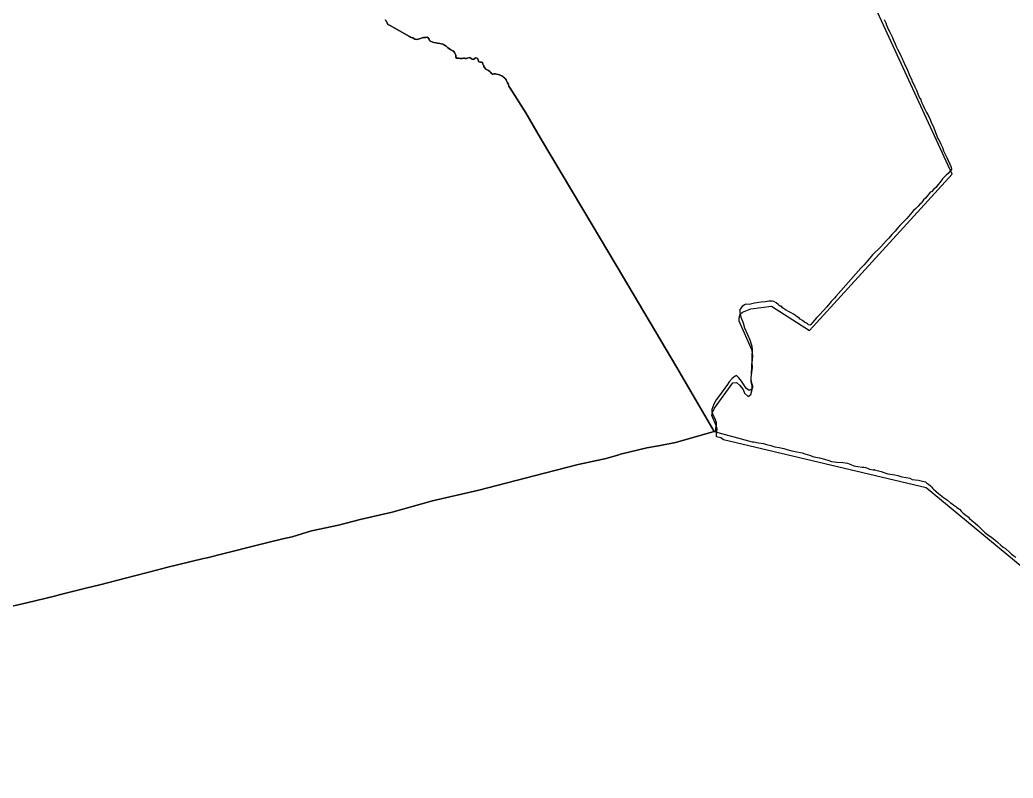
# Model space of a CAD drawing. Header units: inches. Extents: x 33.9 to 41.9, y -4.8 to 5.4.
# Drawn here: x 34.7835 to 35.1113, y -1.0006 to -0.7503 of the extents above; entities that cross this region are included whole.
import ezdxf

# ---------------------------------------------------------------- set-up
doc = ezdxf.new("R2010")
doc.units = ezdxf.units.IN
doc.header["$MEASUREMENT"] = 0
doc.layers.add('Counties', color=7, linetype='Continuous')

msp = doc.modelspace()

# ---------------------------------------------------------------- linework, layer by layer
at = {"layer": 'Counties'}
for points in [[(35.19856, -1.0006), (35.08268, -0.90478), (35.01576, -0.88895), (35.01485, -0.8883), (35.01342, -0.88797), (35.01343, -0.887), (35.01369, -0.88544), (35.0133, -0.88415), (35.01188, -0.8809), (35.01214, -0.87986), (35.01278, -0.87843), (35.01886, -0.87012), (35.02002, -0.86999), (35.02105, -0.8709), (35.02222, -0.87233), (35.02273, -0.87349), (35.02389, -0.87466), (35.0248, -0.87401), (35.02519, -0.87232), (35.02519, -0.87103), (35.02493, -0.86986), (35.02493, -0.86843), (35.02506, -0.86661), (35.02531, -0.86505), (35.02519, -0.86336), (35.02544, -0.86128), (35.02518, -0.85947), (35.02092, -0.84973), (35.02092, -0.84869), (35.02131, -0.84739), (35.02208, -0.84674), (35.02363, -0.84609), (35.02479, -0.8457), (35.03164, -0.84479), (35.04417, -0.85284), (35.09122, -0.80123), (35.04777, -0.70685)], [(35.19856, -1.0006), (35.08268, -0.90478), (35.01576, -0.88895), (35.01485, -0.8883), (35.01342, -0.88797), (35.01343, -0.887), (35.01369, -0.88544), (35.0133, -0.88415), (35.01188, -0.8809), (35.01214, -0.87986), (35.01278, -0.87843), (35.01886, -0.87012), (35.02002, -0.86999), (35.02105, -0.8709), (35.02222, -0.87233), (35.02273, -0.87349), (35.02389, -0.87466), (35.0248, -0.87401), (35.02519, -0.87232), (35.02519, -0.87103), (35.02493, -0.86986), (35.02493, -0.86843), (35.02506, -0.86661), (35.02531, -0.86505), (35.02519, -0.86336), (35.02544, -0.86128), (35.02518, -0.85947), (35.02092, -0.84973), (35.02092, -0.84869), (35.02131, -0.84739), (35.02208, -0.84674), (35.02363, -0.84609), (35.02479, -0.8457), (35.03164, -0.84479), (35.04417, -0.85284), (35.09122, -0.80123), (35.04777, -0.70685)], [(34.90422, -0.75024), (34.90438, -0.75055), (34.90458, -0.75086), (34.90474, -0.75125), (34.90504, -0.7518), (34.90559, -0.75207), (34.91217, -0.75573), (34.91247, -0.75598), (34.91298, -0.75619), (34.91323, -0.75626), (34.91362, -0.75649), (34.91393, -0.75664), (34.91435, -0.75673), (34.91496, -0.75668), (34.91548, -0.75657), (34.916, -0.75628), (34.91642, -0.75622), (34.91674, -0.75611), (34.91714, -0.75608), (34.91748, -0.75608), (34.918, -0.75597), (34.91842, -0.75629), (34.91859, -0.7565), (34.91859, -0.75681), (34.91874, -0.75713), (34.91897, -0.75736), (34.91932, -0.75744), (34.9198, -0.7576), (34.92014, -0.75773), (34.92092, -0.75783), (34.92137, -0.75797), (34.92215, -0.75812), (34.92262, -0.75818), (34.92311, -0.75831), (34.9234, -0.75847), (34.92366, -0.75862), (34.92394, -0.7588), (34.92421, -0.75895), (34.92451, -0.7592), (34.92473, -0.75944), (34.92503, -0.75961), (34.92579, -0.76013), (34.92639, -0.76049), (34.92674, -0.76077), (34.92699, -0.76105), (34.92738, -0.76198), (34.9274, -0.76227), (34.92745, -0.76265), (34.92767, -0.7629), (34.92809, -0.76297), (34.92841, -0.76295), (34.92875, -0.763), (34.92911, -0.76303), (34.92947, -0.763), (34.92996, -0.76297), (34.93024, -0.76296), (34.93054, -0.76307), (34.93084, -0.763), (34.93123, -0.76292), (34.93181, -0.76274), (34.9322, -0.76285), (34.93248, -0.763), (34.9328, -0.76328), (34.93311, -0.76333), (34.93341, -0.76322), (34.93382, -0.76288), (34.93407, -0.76286), (34.93451, -0.76289), (34.93472, -0.76312), (34.93481, -0.76343), (34.93492, -0.7638), (34.93493, -0.76406), (34.93516, -0.76419), (34.93557, -0.76422), (34.93593, -0.76425), (34.93618, -0.76438), (34.93637, -0.76486), (34.93647, -0.76517), (34.93663, -0.7654), (34.93671, -0.76566), (34.93692, -0.76603), (34.93737, -0.76657), (34.93777, -0.76674), (34.93825, -0.76698), (34.93862, -0.76729), (34.93897, -0.76763), (34.93916, -0.76799), (34.93937, -0.7682), (34.93962, -0.7682), (34.93994, -0.76815), (34.94052, -0.76811), (34.94083, -0.76816), (34.94135, -0.7683), (34.94184, -0.76841), (34.94229, -0.76862), (34.94258, -0.76875), (34.9429, -0.76899), (34.94313, -0.76915), (34.94349, -0.76942), (34.94366, -0.76966), (34.94403, -0.77008), (34.94417, -0.77046), (34.94451, -0.77105), (34.94469, -0.77143), (34.94484, -0.77175), (34.94496, -0.77212), (34.94511, -0.77246), (34.94533, -0.77279), (34.95049, -0.781), (34.95541, -0.78929), (34.96935, -0.81275), (34.98068, -0.83181), (35.00041, -0.86503), (35.0127, -0.88616), (34.99992, -0.8898), (34.99426, -0.89086), (34.99047, -0.89158), (34.98179, -0.89365), (34.98117, -0.89384), (34.977, -0.89505), (34.96777, -0.89703), (34.95323, -0.90086), (34.93501, -0.90549), (34.9197, -0.90906), (34.90641, -0.91284), (34.89584, -0.91519), (34.88875, -0.91713), (34.87981, -0.91901), (34.87339, -0.92094), (34.87032, -0.92159), (34.8654, -0.92282), (34.86185, -0.92373), (34.85094, -0.9265), (34.84541, -0.92791), (34.8442, -0.92813), (34.83199, -0.93111), (34.82859, -0.93194), (34.81844, -0.93458), (34.80997, -0.93674), (34.8053, -0.93789), (34.79697, -0.93998), (34.79495, -0.94048), (34.7858, -0.94272), (34.78103, -0.94384)], [(34.90422, -0.75024), (34.90438, -0.75055), (34.90458, -0.75086), (34.90474, -0.75125), (34.90504, -0.7518), (34.90559, -0.75207), (34.91217, -0.75573), (34.91247, -0.75598), (34.91298, -0.75619), (34.91323, -0.75626), (34.91362, -0.75649), (34.91393, -0.75664), (34.91435, -0.75673), (34.91496, -0.75668), (34.91548, -0.75657), (34.916, -0.75628), (34.91642, -0.75622), (34.91674, -0.75611), (34.91714, -0.75608), (34.91748, -0.75608), (34.918, -0.75597), (34.91842, -0.75629), (34.91859, -0.7565), (34.91859, -0.75681), (34.91874, -0.75713), (34.91897, -0.75736), (34.91932, -0.75744), (34.9198, -0.7576), (34.92014, -0.75773), (34.92092, -0.75783), (34.92137, -0.75797), (34.92215, -0.75812), (34.92262, -0.75818), (34.92311, -0.75831), (34.9234, -0.75847), (34.92366, -0.75862), (34.92394, -0.7588), (34.92421, -0.75895), (34.92451, -0.7592), (34.92473, -0.75944), (34.92503, -0.75961), (34.92579, -0.76013), (34.92639, -0.76049), (34.92674, -0.76077), (34.92699, -0.76105), (34.92738, -0.76198), (34.9274, -0.76227), (34.92745, -0.76265), (34.92767, -0.7629), (34.92809, -0.76297), (34.92841, -0.76295), (34.92875, -0.763), (34.92911, -0.76303), (34.92947, -0.763), (34.92996, -0.76297), (34.93024, -0.76296), (34.93054, -0.76307), (34.93084, -0.763), (34.93123, -0.76292), (34.93181, -0.76274), (34.9322, -0.76285), (34.93248, -0.763), (34.9328, -0.76328), (34.93311, -0.76333), (34.93341, -0.76322), (34.93382, -0.76288), (34.93407, -0.76286), (34.93451, -0.76289), (34.93472, -0.76312), (34.93481, -0.76343), (34.93492, -0.7638), (34.93493, -0.76406), (34.93516, -0.76419), (34.93557, -0.76422), (34.93593, -0.76425), (34.93618, -0.76438), (34.93637, -0.76486), (34.93647, -0.76517), (34.93663, -0.7654), (34.93671, -0.76566), (34.93692, -0.76603), (34.93737, -0.76657), (34.93777, -0.76674), (34.93825, -0.76698), (34.93862, -0.76729), (34.93897, -0.76763), (34.93916, -0.76799), (34.93937, -0.7682), (34.93962, -0.7682), (34.93994, -0.76815), (34.94052, -0.76811), (34.94083, -0.76816), (34.94135, -0.7683), (34.94184, -0.76841), (34.94229, -0.76862), (34.94258, -0.76875), (34.9429, -0.76899), (34.94313, -0.76915), (34.94349, -0.76942), (34.94366, -0.76966), (34.94403, -0.77008), (34.94417, -0.77046), (34.94451, -0.77105), (34.94469, -0.77143), (34.94484, -0.77175), (34.94496, -0.77212), (34.94511, -0.77246), (34.94533, -0.77279), (34.95049, -0.781), (34.95541, -0.78929), (34.96935, -0.81275), (34.98068, -0.83181), (35.00041, -0.86503), (35.0127, -0.88616), (34.99992, -0.8898), (34.99426, -0.89086), (34.99047, -0.89158), (34.98179, -0.89365), (34.98117, -0.89384), (34.977, -0.89505), (34.96777, -0.89703), (34.95323, -0.90086), (34.93501, -0.90549), (34.9197, -0.90906), (34.90641, -0.91284), (34.89584, -0.91519), (34.88875, -0.91713), (34.87981, -0.91901), (34.87339, -0.92094), (34.87032, -0.92159), (34.8654, -0.92282), (34.86185, -0.92373), (34.85094, -0.9265), (34.84541, -0.92791), (34.8442, -0.92813), (34.83199, -0.93111), (34.82859, -0.93194), (34.81844, -0.93458), (34.80997, -0.93674), (34.8053, -0.93789), (34.79697, -0.93998), (34.79495, -0.94048), (34.7858, -0.94272), (34.78103, -0.94384)], [(35.06883, -0.7502), (35.06932, -0.7513), (35.06961, -0.75198), (35.06987, -0.75277), (35.07019, -0.75357), (35.07055, -0.75413), (35.07125, -0.75543), (35.0714, -0.75594), (35.07185, -0.75701), (35.07244, -0.75822), (35.07279, -0.75903), (35.07315, -0.75998), (35.07391, -0.76141), (35.07436, -0.7624), (35.07478, -0.76302), (35.07482, -0.76335), (35.07503, -0.76382), (35.07581, -0.76553), (35.07626, -0.76629), (35.07647, -0.76689), (35.07693, -0.768), (35.07718, -0.76862), (35.07779, -0.76988), (35.07808, -0.77064), (35.07852, -0.77144), (35.07891, -0.77234), (35.07949, -0.77344), (35.07988, -0.77473), (35.08048, -0.77597), (35.08083, -0.77629), (35.08087, -0.77675), (35.0812, -0.77764), (35.08162, -0.7786), (35.08208, -0.77953), (35.08273, -0.78089), (35.08348, -0.78219), (35.08395, -0.78321), (35.08444, -0.78444), (35.08503, -0.78564), (35.0857, -0.78743), (35.086, -0.78799), (35.08654, -0.7894), (35.08708, -0.79038), (35.08746, -0.79132), (35.08799, -0.79246), (35.08835, -0.79348), (35.08891, -0.79465), (35.08947, -0.79574), (35.08989, -0.79674), (35.09043, -0.79797), (35.09089, -0.79888), (35.09101, -0.79954), (35.09099, -0.79964), (35.09067, -0.80012), (35.09044, -0.80038), (35.09021, -0.80059), (35.08987, -0.80096), (35.0893, -0.80153), (35.08881, -0.80203), (35.08804, -0.80271), (35.08755, -0.80338), (35.08714, -0.80395), (35.08662, -0.80461), (35.08579, -0.80567), (35.08512, -0.80633), (35.08436, -0.80704), (35.08393, -0.80721), (35.08345, -0.80789), (35.08286, -0.80854), (35.08241, -0.80914), (35.08174, -0.80972), (35.0813, -0.8104), (35.08096, -0.81076), (35.08072, -0.81101), (35.07996, -0.81179), (35.07919, -0.81251), (35.07843, -0.81325), (35.07732, -0.81451), (35.07622, -0.8159), (35.07536, -0.81676), (35.07491, -0.81722), (35.07463, -0.81755), (35.07399, -0.81822), (35.07321, -0.81906), (35.07237, -0.82005), (35.07135, -0.82116), (35.07035, -0.82238), (35.06945, -0.82328), (35.06852, -0.82427), (35.06765, -0.82526), (35.06496, -0.8279), (35.06223, -0.83115), (35.06107, -0.83225), (35.05613, -0.83783), (35.05289, -0.84158), (35.05242, -0.84218), (35.05126, -0.8433), (35.04992, -0.84502), (35.04758, -0.84753), (35.0465, -0.84869), (35.04517, -0.85017), (35.04457, -0.85081), (35.04436, -0.85103), (35.04385, -0.85099), (35.04353, -0.85068), (35.04317, -0.85045), (35.04251, -0.85011), (35.04181, -0.84958), (35.04111, -0.84911), (35.04065, -0.84851), (35.04041, -0.8485), (35.04005, -0.84828), (35.03947, -0.84787), (35.03886, -0.84743), (35.0381, -0.84695), (35.03741, -0.84665), (35.03626, -0.84596), (35.03521, -0.84532), (35.0349, -0.84479), (35.03463, -0.84488), (35.03411, -0.84453), (35.03378, -0.84425), (35.03315, -0.84368), (35.03237, -0.84331), (35.03181, -0.8432), (35.03144, -0.84311), (35.0307, -0.84312), (35.02963, -0.84333), (35.02815, -0.84351), (35.02599, -0.84385), (35.02428, -0.8442), (35.02314, -0.84411), (35.02267, -0.84438), (35.02189, -0.84495), (35.02116, -0.8459), (35.02119, -0.84693), (35.02152, -0.84844), (35.0222, -0.85029), (35.02268, -0.85198), (35.02373, -0.85411), (35.02442, -0.85595), (35.02506, -0.85795), (35.02526, -0.85925), (35.02515, -0.86134), (35.02509, -0.86251), (35.02492, -0.86722), (35.02478, -0.86871), (35.02494, -0.8698), (35.02529, -0.87115), (35.02531, -0.87165), (35.02507, -0.87219), (35.02454, -0.87254), (35.02401, -0.87251), (35.02334, -0.87199), (35.02295, -0.87141), (35.02237, -0.87052), (35.02168, -0.86951), (35.02087, -0.86847), (35.02005, -0.86774), (35.01957, -0.86794), (35.01864, -0.8687), (35.01767, -0.86975), (35.01707, -0.87062), (35.01616, -0.8719), (35.01495, -0.87357), (35.01408, -0.87475), (35.01339, -0.87571), (35.01253, -0.87711), (35.01189, -0.87891), (35.01196, -0.87969), (35.01228, -0.88068), (35.01305, -0.88205), (35.01333, -0.8832), (35.01329, -0.88408), (35.01315, -0.88507), (35.01314, -0.88611), (35.0127, -0.88616), (35.00041, -0.86503), (34.98068, -0.83181), (34.96935, -0.81275), (34.95541, -0.78929), (34.95049, -0.781), (34.94533, -0.77279), (34.94511, -0.77246), (34.94496, -0.77212), (34.94484, -0.77175), (34.94469, -0.77143), (34.94451, -0.77105), (34.94417, -0.77046), (34.94403, -0.77008), (34.94366, -0.76966), (34.94349, -0.76942), (34.94313, -0.76915), (34.9429, -0.76899), (34.94258, -0.76875), (34.94229, -0.76862), (34.94184, -0.76841), (34.94135, -0.7683), (34.94083, -0.76816), (34.94052, -0.76811), (34.93994, -0.76815), (34.93962, -0.7682), (34.93937, -0.7682), (34.93916, -0.76799), (34.93897, -0.76763), (34.93862, -0.76729), (34.93825, -0.76698), (34.93777, -0.76674), (34.93737, -0.76657), (34.93692, -0.76603), (34.93671, -0.76566), (34.93663, -0.7654), (34.93647, -0.76517), (34.93637, -0.76486), (34.93618, -0.76438), (34.93593, -0.76425), (34.93557, -0.76422), (34.93516, -0.76419), (34.93493, -0.76406), (34.93492, -0.7638), (34.93481, -0.76343), (34.93472, -0.76312), (34.93451, -0.76289), (34.93407, -0.76286), (34.93382, -0.76288), (34.93341, -0.76322), (34.93311, -0.76333), (34.9328, -0.76328), (34.93248, -0.763), (34.9322, -0.76285), (34.93181, -0.76274), (34.93123, -0.76292), (34.93084, -0.763), (34.93054, -0.76307), (34.93024, -0.76296), (34.92996, -0.76297), (34.92947, -0.763), (34.92911, -0.76303), (34.92875, -0.763), (34.92841, -0.76295), (34.92809, -0.76297), (34.92767, -0.7629), (34.92745, -0.76265), (34.9274, -0.76227), (34.92738, -0.76198), (34.92699, -0.76105), (34.92674, -0.76077), (34.92639, -0.76049), (34.92579, -0.76013), (34.92503, -0.75961), (34.92473, -0.75944), (34.92451, -0.7592), (34.92421, -0.75895), (34.92394, -0.7588), (34.92366, -0.75862), (34.9234, -0.75847), (34.92311, -0.75831), (34.92262, -0.75818), (34.92215, -0.75812), (34.92137, -0.75797), (34.92092, -0.75783), (34.92014, -0.75773), (34.9198, -0.7576), (34.91932, -0.75744), (34.91897, -0.75736), (34.91874, -0.75713), (34.91859, -0.75681), (34.91859, -0.7565), (34.91842, -0.75629), (34.918, -0.75597), (34.91748, -0.75608), (34.91714, -0.75608), (34.91674, -0.75611), (34.91642, -0.75622), (34.916, -0.75628), (34.91548, -0.75657), (34.91496, -0.75668), (34.91435, -0.75673), (34.91393, -0.75664), (34.91362, -0.75649), (34.91323, -0.75626), (34.91298, -0.75619), (34.91247, -0.75598), (34.91217, -0.75573), (34.90559, -0.75207), (34.90504, -0.7518), (34.90474, -0.75125), (34.90458, -0.75086), (34.90438, -0.75055), (34.90422, -0.75024)], [(35.06883, -0.7502), (35.06932, -0.7513), (35.06961, -0.75198), (35.06987, -0.75277), (35.07019, -0.75357), (35.07055, -0.75413), (35.07125, -0.75543), (35.0714, -0.75594), (35.07185, -0.75701), (35.07244, -0.75822), (35.07279, -0.75903), (35.07315, -0.75998), (35.07391, -0.76141), (35.07436, -0.7624), (35.07478, -0.76302), (35.07482, -0.76335), (35.07503, -0.76382), (35.07581, -0.76553), (35.07626, -0.76629), (35.07647, -0.76689), (35.07693, -0.768), (35.07718, -0.76862), (35.07779, -0.76988), (35.07808, -0.77064), (35.07852, -0.77144), (35.07891, -0.77234), (35.07949, -0.77344), (35.07988, -0.77473), (35.08048, -0.77597), (35.08083, -0.77629), (35.08087, -0.77675), (35.0812, -0.77764), (35.08162, -0.7786), (35.08208, -0.77953), (35.08273, -0.78089), (35.08348, -0.78219), (35.08395, -0.78321), (35.08444, -0.78444), (35.08503, -0.78564), (35.0857, -0.78743), (35.086, -0.78799), (35.08654, -0.7894), (35.08708, -0.79038), (35.08746, -0.79132), (35.08799, -0.79246), (35.08835, -0.79348), (35.08891, -0.79465), (35.08947, -0.79574), (35.08989, -0.79674), (35.09043, -0.79797), (35.09089, -0.79888), (35.09101, -0.79954), (35.09099, -0.79964), (35.09067, -0.80012), (35.09044, -0.80038), (35.09021, -0.80059), (35.08987, -0.80096), (35.0893, -0.80153), (35.08881, -0.80203), (35.08804, -0.80271), (35.08755, -0.80338), (35.08714, -0.80395), (35.08662, -0.80461), (35.08579, -0.80567), (35.08512, -0.80633), (35.08436, -0.80704), (35.08393, -0.80721), (35.08345, -0.80789), (35.08286, -0.80854), (35.08241, -0.80914), (35.08174, -0.80972), (35.0813, -0.8104), (35.08096, -0.81076), (35.08072, -0.81101), (35.07996, -0.81179), (35.07919, -0.81251), (35.07843, -0.81325), (35.07732, -0.81451), (35.07622, -0.8159), (35.07536, -0.81676), (35.07491, -0.81722), (35.07463, -0.81755), (35.07399, -0.81822), (35.07321, -0.81906), (35.07237, -0.82005), (35.07135, -0.82116), (35.07035, -0.82238), (35.06945, -0.82328), (35.06852, -0.82427), (35.06765, -0.82526), (35.06496, -0.8279), (35.06223, -0.83115), (35.06107, -0.83225), (35.05613, -0.83783), (35.05289, -0.84158), (35.05242, -0.84218), (35.05126, -0.8433), (35.04992, -0.84502), (35.04758, -0.84753), (35.0465, -0.84869), (35.04517, -0.85017), (35.04457, -0.85081), (35.04436, -0.85103), (35.04385, -0.85099), (35.04353, -0.85068), (35.04317, -0.85045), (35.04251, -0.85011), (35.04181, -0.84958), (35.04111, -0.84911), (35.04065, -0.84851), (35.04041, -0.8485), (35.04005, -0.84828), (35.03947, -0.84787), (35.03886, -0.84743), (35.0381, -0.84695), (35.03741, -0.84665), (35.03626, -0.84596), (35.03521, -0.84532), (35.0349, -0.84479), (35.03463, -0.84488), (35.03411, -0.84453), (35.03378, -0.84425), (35.03315, -0.84368), (35.03237, -0.84331), (35.03181, -0.8432), (35.03144, -0.84311), (35.0307, -0.84312), (35.02963, -0.84333), (35.02815, -0.84351), (35.02599, -0.84385), (35.02428, -0.8442), (35.02314, -0.84411), (35.02267, -0.84438), (35.02189, -0.84495), (35.02116, -0.8459), (35.02119, -0.84693), (35.02152, -0.84844), (35.0222, -0.85029), (35.02268, -0.85198), (35.02373, -0.85411), (35.02442, -0.85595), (35.02506, -0.85795), (35.02526, -0.85925), (35.02515, -0.86134), (35.02509, -0.86251), (35.02492, -0.86722), (35.02478, -0.86871), (35.02494, -0.8698), (35.02529, -0.87115), (35.02531, -0.87165), (35.02507, -0.87219), (35.02454, -0.87254), (35.02401, -0.87251), (35.02334, -0.87199), (35.02295, -0.87141), (35.02237, -0.87052), (35.02168, -0.86951), (35.02087, -0.86847), (35.02005, -0.86774), (35.01957, -0.86794), (35.01864, -0.8687), (35.01767, -0.86975), (35.01707, -0.87062), (35.01616, -0.8719), (35.01495, -0.87357), (35.01408, -0.87475), (35.01339, -0.87571), (35.01253, -0.87711), (35.01189, -0.87891), (35.01196, -0.87969), (35.01228, -0.88068), (35.01305, -0.88205), (35.01333, -0.8832), (35.01329, -0.88408), (35.01315, -0.88507), (35.01314, -0.88611), (35.0127, -0.88616), (35.00041, -0.86503), (34.98068, -0.83181), (34.96935, -0.81275), (34.95541, -0.78929), (34.95049, -0.781), (34.94533, -0.77279), (34.94511, -0.77246), (34.94496, -0.77212), (34.94484, -0.77175), (34.94469, -0.77143), (34.94451, -0.77105), (34.94417, -0.77046), (34.94403, -0.77008), (34.94366, -0.76966), (34.94349, -0.76942), (34.94313, -0.76915), (34.9429, -0.76899), (34.94258, -0.76875), (34.94229, -0.76862), (34.94184, -0.76841), (34.94135, -0.7683), (34.94083, -0.76816), (34.94052, -0.76811), (34.93994, -0.76815), (34.93962, -0.7682), (34.93937, -0.7682), (34.93916, -0.76799), (34.93897, -0.76763), (34.93862, -0.76729), (34.93825, -0.76698), (34.93777, -0.76674), (34.93737, -0.76657), (34.93692, -0.76603), (34.93671, -0.76566), (34.93663, -0.7654), (34.93647, -0.76517), (34.93637, -0.76486), (34.93618, -0.76438), (34.93593, -0.76425), (34.93557, -0.76422), (34.93516, -0.76419), (34.93493, -0.76406), (34.93492, -0.7638), (34.93481, -0.76343), (34.93472, -0.76312), (34.93451, -0.76289), (34.93407, -0.76286), (34.93382, -0.76288), (34.93341, -0.76322), (34.93311, -0.76333), (34.9328, -0.76328), (34.93248, -0.763), (34.9322, -0.76285), (34.93181, -0.76274), (34.93123, -0.76292), (34.93084, -0.763), (34.93054, -0.76307), (34.93024, -0.76296), (34.92996, -0.76297), (34.92947, -0.763), (34.92911, -0.76303), (34.92875, -0.763), (34.92841, -0.76295), (34.92809, -0.76297), (34.92767, -0.7629), (34.92745, -0.76265), (34.9274, -0.76227), (34.92738, -0.76198), (34.92699, -0.76105), (34.92674, -0.76077), (34.92639, -0.76049), (34.92579, -0.76013), (34.92503, -0.75961), (34.92473, -0.75944), (34.92451, -0.7592), (34.92421, -0.75895), (34.92394, -0.7588), (34.92366, -0.75862), (34.9234, -0.75847), (34.92311, -0.75831), (34.92262, -0.75818), (34.92215, -0.75812), (34.92137, -0.75797), (34.92092, -0.75783), (34.92014, -0.75773), (34.9198, -0.7576), (34.91932, -0.75744), (34.91897, -0.75736), (34.91874, -0.75713), (34.91859, -0.75681), (34.91859, -0.7565), (34.91842, -0.75629), (34.918, -0.75597), (34.91748, -0.75608), (34.91714, -0.75608), (34.91674, -0.75611), (34.91642, -0.75622), (34.916, -0.75628), (34.91548, -0.75657), (34.91496, -0.75668), (34.91435, -0.75673), (34.91393, -0.75664), (34.91362, -0.75649), (34.91323, -0.75626), (34.91298, -0.75619), (34.91247, -0.75598), (34.91217, -0.75573), (34.90559, -0.75207), (34.90504, -0.7518), (34.90474, -0.75125), (34.90458, -0.75086), (34.90438, -0.75055), (34.90422, -0.75024)], [(34.78103, -0.94384), (34.7858, -0.94272), (34.79495, -0.94048), (34.79697, -0.93998), (34.8053, -0.93789), (34.80997, -0.93674), (34.81844, -0.93458), (34.82859, -0.93194), (34.83199, -0.93111), (34.8442, -0.92813), (34.84541, -0.92791), (34.85094, -0.9265), (34.86185, -0.92373), (34.8654, -0.92282), (34.87032, -0.92159), (34.87339, -0.92094), (34.87981, -0.91901), (34.88875, -0.91713), (34.89584, -0.91519), (34.90641, -0.91284), (34.9197, -0.90906), (34.93501, -0.90549), (34.95323, -0.90086), (34.96777, -0.89703), (34.977, -0.89505), (34.98117, -0.89384), (34.98179, -0.89365), (34.99047, -0.89158), (34.99426, -0.89086), (34.99992, -0.8898), (35.0127, -0.88616), (35.02522, -0.88953), (35.02578, -0.88963), (35.02729, -0.88986), (35.02895, -0.89017), (35.03, -0.89041), (35.03137, -0.89081), (35.03273, -0.8912), (35.03411, -0.8914), (35.03564, -0.89179), (35.03665, -0.89208), (35.03828, -0.89252), (35.0394, -0.89282), (35.04171, -0.89322), (35.04263, -0.89352), (35.04414, -0.89396), (35.04562, -0.89449), (35.04741, -0.89488), (35.04913, -0.89531), (35.05057, -0.8958), (35.05138, -0.89603), (35.0532, -0.89625), (35.05512, -0.8964), (35.05672, -0.89667), (35.05775, -0.89711), (35.05873, -0.89751), (35.06014, -0.89776), (35.06154, -0.89795), (35.06204, -0.89793), (35.06259, -0.89802), (35.06328, -0.89829), (35.06397, -0.8986), (35.06515, -0.8988), (35.06569, -0.8988), (35.06565, -0.89883), (35.06689, -0.89915), (35.06782, -0.89938), (35.06873, -0.89969), (35.06998, -0.90014), (35.07076, -0.90023), (35.07159, -0.90036), (35.07233, -0.90051), (35.07333, -0.90071), (35.07459, -0.90116), (35.0761, -0.90138), (35.07728, -0.90161), (35.07804, -0.90197), (35.07905, -0.90218), (35.08014, -0.90229), (35.08104, -0.90244), (35.08246, -0.90284), (35.08276, -0.90308), (35.08347, -0.90353), (35.08405, -0.90409), (35.08451, -0.90459), (35.08474, -0.90487), (35.08508, -0.9052), (35.08583, -0.90591), (35.08672, -0.90667), (35.08841, -0.90792), (35.08966, -0.90883), (35.09068, -0.90977), (35.09124, -0.91), (35.09177, -0.91045), (35.09243, -0.91088), (35.09278, -0.91122), (35.0936, -0.91185), (35.0942, -0.91246), (35.09485, -0.91313), (35.09533, -0.91349), (35.09581, -0.91385), (35.09648, -0.91436), (35.09697, -0.91489), (35.09775, -0.91557), (35.09881, -0.91642), (35.09972, -0.91724), (35.10032, -0.91788), (35.10136, -0.91883), (35.10192, -0.91936), (35.10303, -0.92027), (35.10426, -0.92111), (35.10542, -0.92207), (35.10598, -0.92253), (35.10629, -0.92286), (35.10724, -0.92371), (35.10811, -0.92435), (35.10886, -0.9248), (35.11024, -0.92608), (35.11084, -0.92663), (35.11122, -0.92699), (35.11221, -0.92769)], [(34.78103, -0.94384), (34.7858, -0.94272), (34.79495, -0.94048), (34.79697, -0.93998), (34.8053, -0.93789), (34.80997, -0.93674), (34.81844, -0.93458), (34.82859, -0.93194), (34.83199, -0.93111), (34.8442, -0.92813), (34.84541, -0.92791), (34.85094, -0.9265), (34.86185, -0.92373), (34.8654, -0.92282), (34.87032, -0.92159), (34.87339, -0.92094), (34.87981, -0.91901), (34.88875, -0.91713), (34.89584, -0.91519), (34.90641, -0.91284), (34.9197, -0.90906), (34.93501, -0.90549), (34.95323, -0.90086), (34.96777, -0.89703), (34.977, -0.89505), (34.98117, -0.89384), (34.98179, -0.89365), (34.99047, -0.89158), (34.99426, -0.89086), (34.99992, -0.8898), (35.0127, -0.88616), (35.02522, -0.88953), (35.02578, -0.88963), (35.02729, -0.88986), (35.02895, -0.89017), (35.03, -0.89041), (35.03137, -0.89081), (35.03273, -0.8912), (35.03411, -0.8914), (35.03564, -0.89179), (35.03665, -0.89208), (35.03828, -0.89252), (35.0394, -0.89282), (35.04171, -0.89322), (35.04263, -0.89352), (35.04414, -0.89396), (35.04562, -0.89449), (35.04741, -0.89488), (35.04913, -0.89531), (35.05057, -0.8958), (35.05138, -0.89603), (35.0532, -0.89625), (35.05512, -0.8964), (35.05672, -0.89667), (35.05775, -0.89711), (35.05873, -0.89751), (35.06014, -0.89776), (35.06154, -0.89795), (35.06204, -0.89793), (35.06259, -0.89802), (35.06328, -0.89829), (35.06397, -0.8986), (35.06515, -0.8988), (35.06569, -0.8988), (35.06565, -0.89883), (35.06689, -0.89915), (35.06782, -0.89938), (35.06873, -0.89969), (35.06998, -0.90014), (35.07076, -0.90023), (35.07159, -0.90036), (35.07233, -0.90051), (35.07333, -0.90071), (35.07459, -0.90116), (35.0761, -0.90138), (35.07728, -0.90161), (35.07804, -0.90197), (35.07905, -0.90218), (35.08014, -0.90229), (35.08104, -0.90244), (35.08246, -0.90284), (35.08276, -0.90308), (35.08347, -0.90353), (35.08405, -0.90409), (35.08451, -0.90459), (35.08474, -0.90487), (35.08508, -0.9052), (35.08583, -0.90591), (35.08672, -0.90667), (35.08841, -0.90792), (35.08966, -0.90883), (35.09068, -0.90977), (35.09124, -0.91), (35.09177, -0.91045), (35.09243, -0.91088), (35.09278, -0.91122), (35.0936, -0.91185), (35.0942, -0.91246), (35.09485, -0.91313), (35.09533, -0.91349), (35.09581, -0.91385), (35.09648, -0.91436), (35.09697, -0.91489), (35.09775, -0.91557), (35.09881, -0.91642), (35.09972, -0.91724), (35.10032, -0.91788), (35.10136, -0.91883), (35.10192, -0.91936), (35.10303, -0.92027), (35.10426, -0.92111), (35.10542, -0.92207), (35.10598, -0.92253), (35.10629, -0.92286), (35.10724, -0.92371), (35.10811, -0.92435), (35.10886, -0.9248), (35.11024, -0.92608), (35.11084, -0.92663), (35.11122, -0.92699), (35.11221, -0.92769)]]:
    msp.add_lwpolyline(points, dxfattribs=at)

doc.saveas('drawing.dxf')
